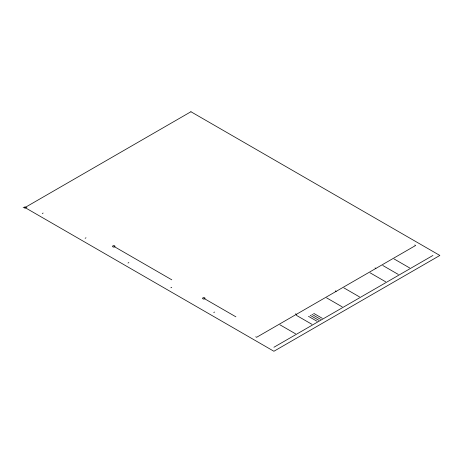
<?xml version="1.0" encoding="UTF-8"?>
<svg xmlns="http://www.w3.org/2000/svg" width="463" height="463" viewBox="0 0 463 463"><rect width="100%" height="100%" fill="white"/><g stroke="black" fill="none" stroke-linecap="round" stroke-linejoin="round"><path stroke-width="0.69" d="M42.272 213.536L43.134 213.038M85.14 238.289L86.002 237.785M128.008 263.036L128.87 262.538M170.876 287.789L171.744 287.286M213.75 312.537L214.612 312.039M273.905 347.267L432.934 255.454M23.15 207.546L26.819 207.546M414.784 244.973L415.647 245.471L256.618 337.29L255.755 336.792M394.054 258.933L409.61 267.915M382.756 265.461L398.313 274.443M375.024 267.927L375.892 268.424M370.059 272.794L385.615 281.776M343.911 287.888L359.467 296.87M335.27 290.88L336.132 291.377M326.623 297.865L342.186 306.847M313.659 313.335L322.306 318.324M311.935 314.336L320.575 319.325M310.204 315.332L318.845 320.321M308.474 316.333L317.12 321.322M295.51 313.833L296.378 314.336M296.378 315.332L311.935 324.314M279.953 324.812L295.51 333.794M114.65 246.825L171.796 279.82M204.675 298.803L235.904 316.831M24.985 206.492L24.985 208.605M190.93 111.739L24.985 207.546L273.905 351.261L439.85 255.454L190.93 111.739M203.141 298.895A1.221 0.706 0 0 0 205.034 298.34A1.221 0.706 0 0 0 203.257 297.674A1.221 0.706 0 0 0 203.141 298.895M113.117 246.918A1.221 0.706 0 0 0 115.003 246.368A1.221 0.706 0 0 0 113.232 245.697A1.221 0.706 0 0 0 113.117 246.918"/></g></svg>
